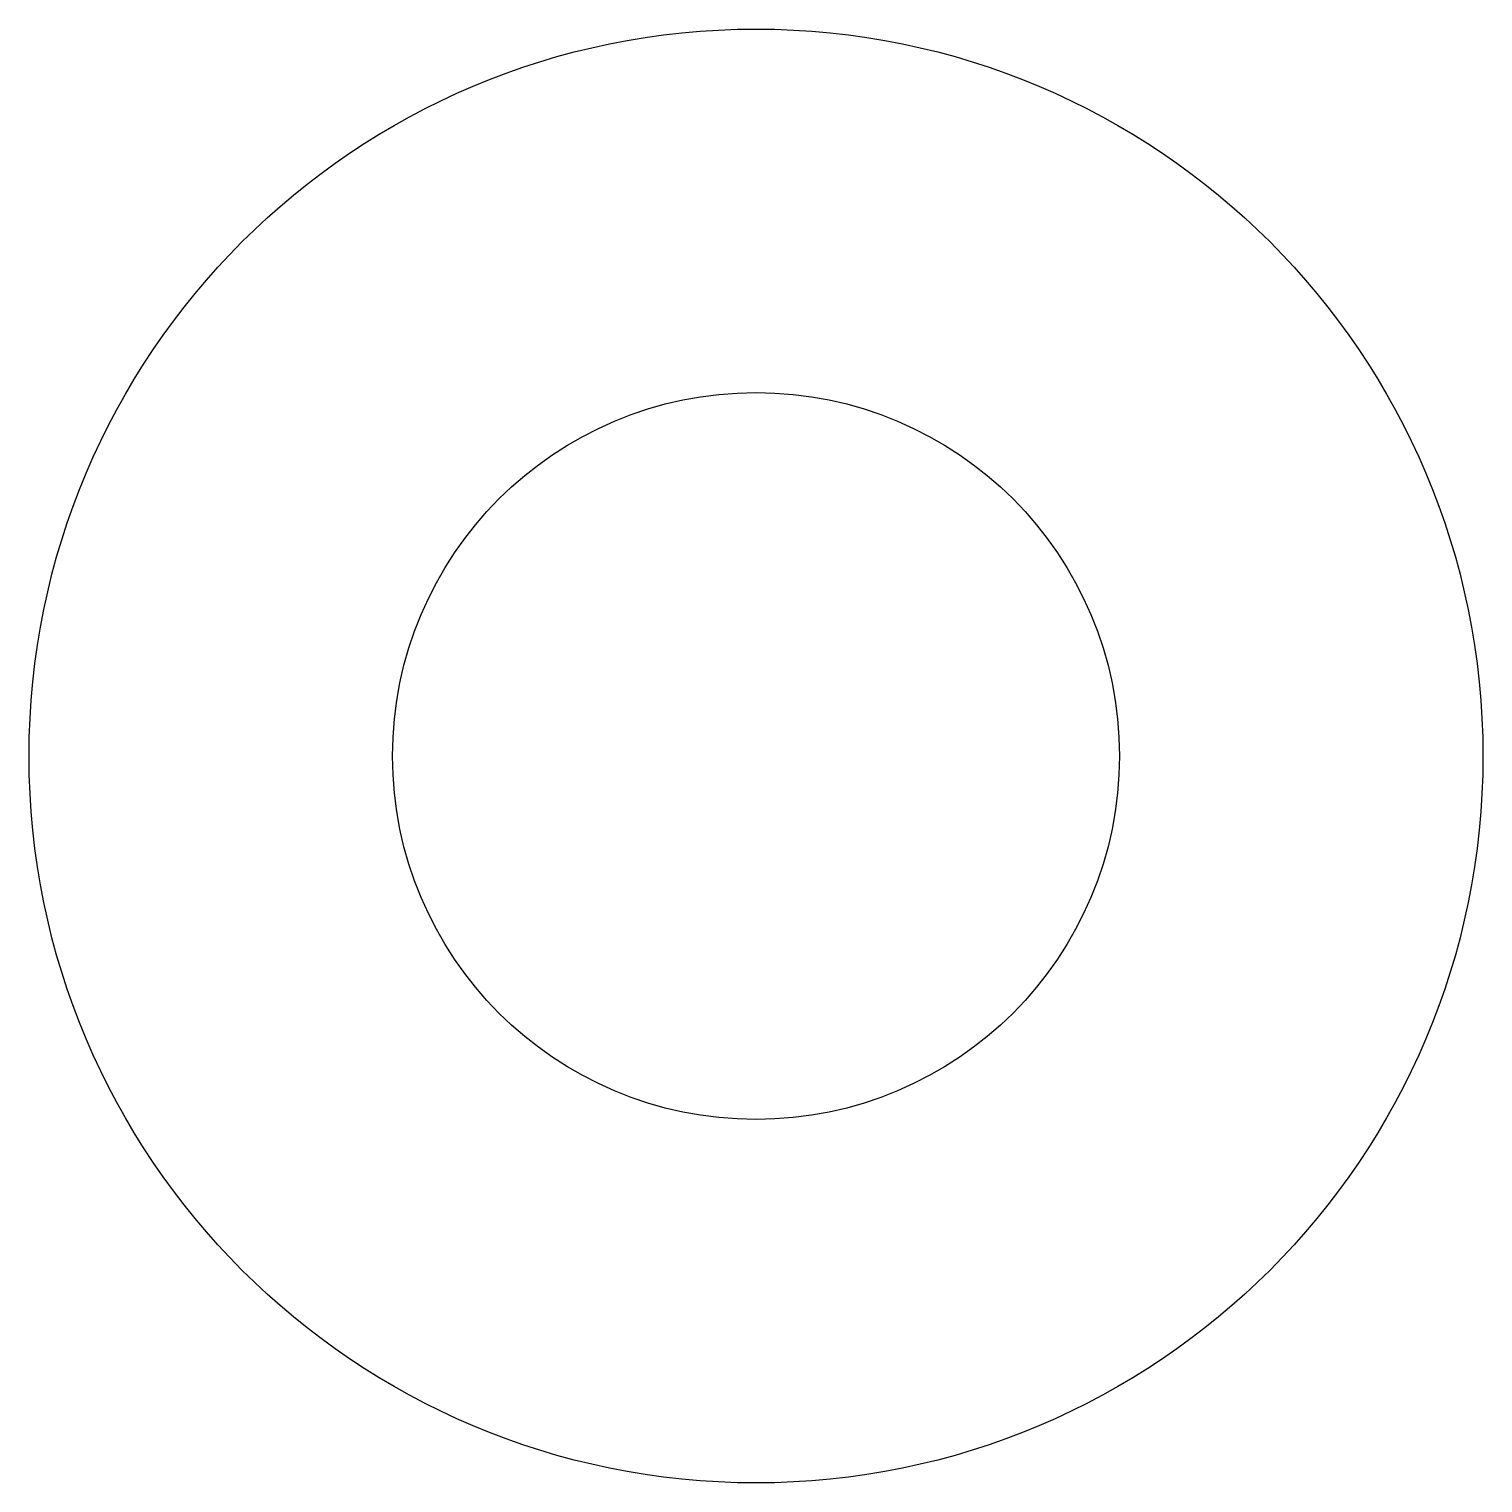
# Model space of a CAD drawing. Extents: x -150 to 150, y -150 to 150.
import ezdxf

# ---------------------------------------------------------------- set-up
doc = ezdxf.new("R2010")
doc.units = 0
doc.layers.get('0').update_dxf_attribs({"linetype": 'continuous'})

# ---------------------------------------------------------------- blocks, each defined once
blk = doc.blocks.new('PAD_CS')
at = {"color": 0}
for radius in [150, 75]:
    blk.add_circle((0, 0, 3), radius, dxfattribs=at)

msp = doc.modelspace()

# ---------------------------------------------------------------- block references
at = {"color": 0}
msp.add_blockref('PAD_CS', (0, 0), dxfattribs=at)

doc.saveas('drawing.dxf')
